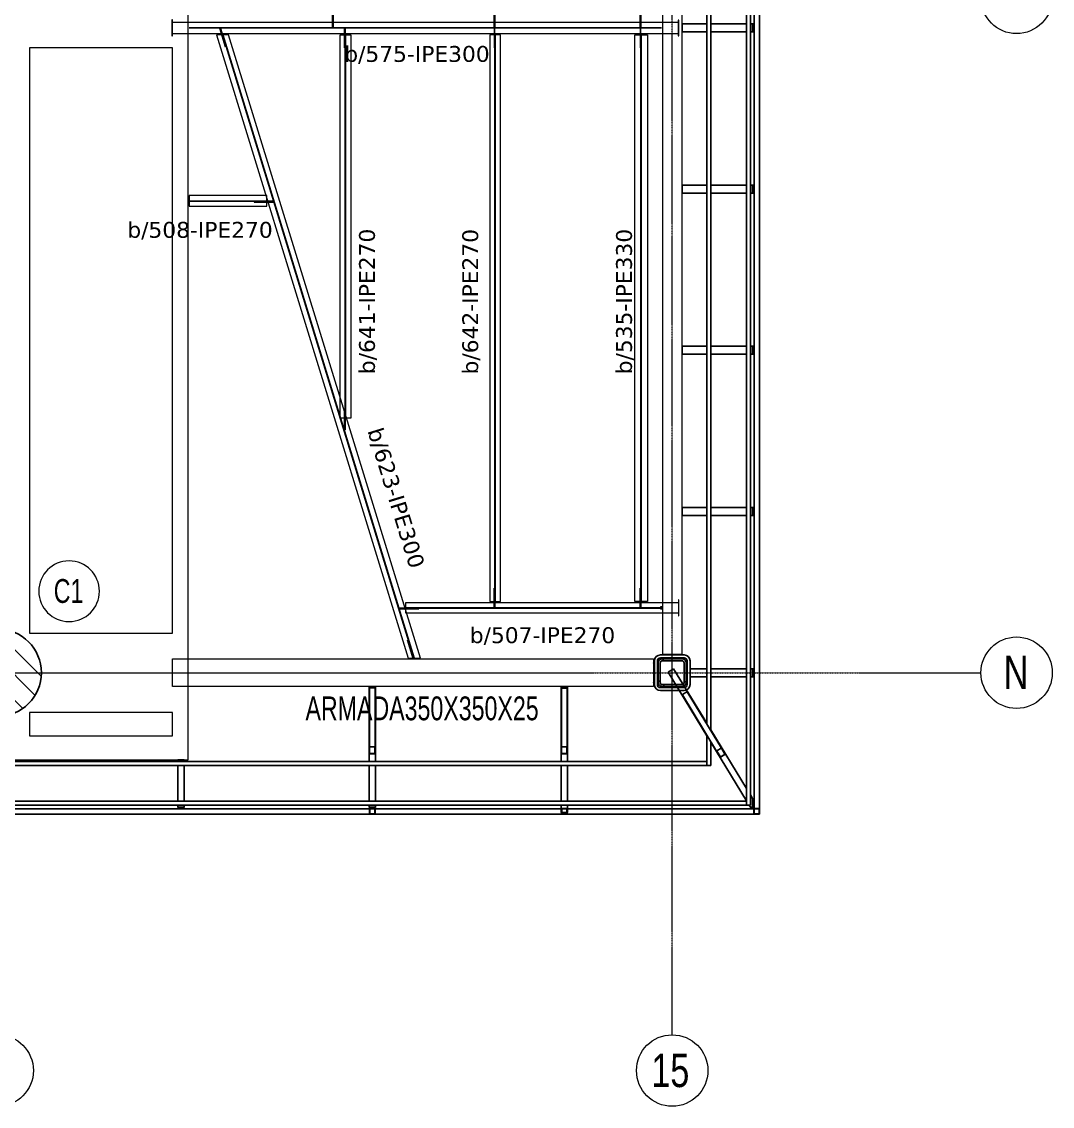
# Model space of a CAD drawing. Header units: millimetres. Extents: x -900 to 77706, y -21218 to 30789.
# Drawn here: x 64718 to 77706, y -5461 to 8200 of the extents above; entities that cross this region are included whole.
import ezdxf

# ---------------------------------------------------------------- set-up
doc = ezdxf.new("R2010")
doc.units = ezdxf.units.MM
doc.header["$LTSCALE"] = 0.9
doc.linetypes.add('Grid Line', pattern=[3.33375, 1.905, -0.47625, 0.47625, -0.47625])
for name, color, linetype, lineweight in [('0-3', 250, 'Continuous', 5), ('A_ALMA', 255, 'Continuous', 5), ('E_COLUMNAS', 1, 'Continuous', 18), ('E_COLUMNAS-1', 254, 'Continuous', 25), ('E_COLUMNAS-2', 1, 'Continuous', 9), ('E_COLUMNAS-3', 1, 'Continuous', 35), ('E_COLUMNAS-4', 1, 'Continuous', 25), ('E_EJES', 8, 'Continuous', 9), ('E_EJES-1', 8, 'Grid Line', 9), ('E_TEXTO', 3, 'Continuous', 9), ('E_VIGAS', 5, 'Continuous', 9), ('E_VIGAS-1', 5, 'Continuous', 25), ('E_VIGAS-2', 10, 'Continuous', 25), ('E_VIGAS-3', 5, 'Continuous', 25), ('P-PLATINA', 6, 'Continuous', 15), ('S-COLS-HDLN-1', 52, 'Continuous', 9), ('VIGAS_HCB', 253, 'Continuous', 15)]:
    doc.layers.add(name, color=color, linetype=linetype, lineweight=lineweight)
doc.styles.add('Arial Narrow', font='', dxfattribs={"width": 0.85, "height": 0.3})
doc.styles.add('Swis721 LtCn BT', font='swisscl.ttf', dxfattribs={"height": 0.42})
doc.styles.add('VERDANA', font='verdana.ttf')
doc.styles.get('Arial Narrow').set_extended_font_data('Arial Narrow')

# ---------------------------------------------------------------- blocks, each defined once
blk = doc.blocks.new('EST_SFM_VIGA-METALICA-SECCION-C - EST_SFM_VIGA-METALICA-UPN100-1529792-PLANTA DE PISO 12 N_E_ _48_55m')
at = {"layer": 'E_VIGAS-2'}
for p, q in [((-13.568, -0.018), (-13.568, 0.032)), ((-13.263, 0.032), (-13.567, 0.032)), ((13.831, 0.032), (-13.129, 0.032)), ((14.268, 0.032), (13.965, 0.032)), ((14.269, 0.032), (14.269, -0.018)), ((-13.568, -0.018), (-13.181, -0.018)), ((-13.047, -0.018), (13.749, -0.018)), ((13.882, -0.018), (14.269, -0.018))]:
    blk.add_line(p, q, dxfattribs=at)
blk = doc.blocks.new('EST_SFM_VIGA-METALICA-SECCION-C - EST_SFM_VIGA-METALICA-UPN100-1530878-PLANTA DE PISO 12 N_E_ _48_55m')
at = {"layer": 'E_VIGAS-2'}
for p, q in [((-14.294, -0.032), (-14.294, 0.018)), ((14.54, 0.018), (-14.294, 0.018)), ((14.54, 0.018), (14.54, -0.032)), ((-14.294, -0.032), (-14.244, -0.032)), ((-14.243, -0.032), (14.54, -0.032))]:
    blk.add_line(p, q, dxfattribs=at)
blk = doc.blocks.new('EST_SFM_VIGA-METALICA-SECCION-C - EST_SFM_VIGA-METALICA-UPN160-1529890-PLANTA DE PISO 12 N_E_ _48_55m')
at = {"layer": 'E_VIGAS-1'}
for p, q in [((14.442, 0.018), (-14.49, 0.018)), ((-14.49, -0.047), (-14.49, 0.016)), ((14.506, 0.018), (14.5, 0.018)), ((14.506, 0.018), (14.506, 0.013)), ((-14.49, -0.047), (-14.487, -0.047)), ((-14.485, -0.047), (14.437, -0.047)), ((14.438, -0.047), (14.504, -0.047))]:
    blk.add_line(p, q, dxfattribs=at)
blk = doc.blocks.new('EST_SFM_VIGA-METALICA-SECCION-C - EST_SFM_VIGA-METALICA-UPN100-1527742-PLANTA DE PISO 12 N_E_ _48_55m')
at = {"layer": 'E_VIGAS-2'}
for p, q in [((34.044, 0.018), (-34.827, 0.018)), ((34.044, 0.018), (34.044, -0.032)), ((-34.827, -0.032), (34.044, -0.032))]:
    blk.add_line(p, q, dxfattribs=at)
blk = doc.blocks.new('EST_SFM_VIGA-METALICA-SECCION-C - EST_SFM_VIGA-METALICA-UPN100-1527772-PLANTA DE PISO 12 N_E_ _48_55m')
at = {"layer": 'E_VIGAS-2'}
for p, q in [((34.942, 0.032), (-34.929, 0.032)), ((34.942, 0.032), (34.942, -0.018)), ((-34.929, -0.018), (34.942, -0.018))]:
    blk.add_line(p, q, dxfattribs=at)
blk = doc.blocks.new('EST_SFM_VIGA-METALICA-SECCION-C - EST_SFM_VIGA-METALICA-UPN160-1579051-PLANTA DE PISO 12 N_E_ _48_55m')
at = {"layer": 'E_VIGAS-1'}
for p, q in [((30.107, 0.047), (-30.264, 0.047)), ((30.175, 0.047), (30.109, 0.047)), ((32.521, 0.047), (30.176, 0.047)), ((34.951, 0.047), (32.603, 0.047)), ((34.955, 0.047), (34.952, 0.047)), ((34.955, 0.047), (34.955, -0.016)), ((-30.269, -0.018), (30.113, -0.018)), ((30.171, -0.018), (32.533, -0.018)), ((32.591, -0.018), (34.955, -0.018))]:
    blk.add_line(p, q, dxfattribs=at)
blk = doc.blocks.new('EST_SCM_COLUMNA-METALICA-SECCION-CUADRADA - EST_SCM_COLUMNA-TUBULAR-CUADRADA_PTEØ_70x70 e_3mm-1587331-PLANTA DE PISO 12 N_E_ _48_55m')
at = {"layer": 'E_COLUMNAS-1'}
for p, q in [((-0.035, 0.029), (-0.035, -0.029)), ((-0.032, -0.029), (-0.032, 0.029)), ((0.029, 0.035), (-0.029, 0.035)), ((-0.029, 0.032), (0.029, 0.032)), ((0.032, 0.029), (0.032, -0.029)), ((0.035, -0.029), (0.035, 0.029)), ((0.029, -0.032), (-0.029, -0.032)), ((-0.029, -0.035), (0.029, -0.035))]:
    blk.add_line(p, q, dxfattribs=at)
for centre, radius, start, end in [((-0.029, 0.029), 0.006, 90, 180), ((-0.029, 0.029), 0.003, 90, 180), ((0.029, 0.029), 0.006, 360, 90), ((0.029, 0.029), 0.003, 0, 90), ((-0.029, -0.029), 0.006, 180, 270), ((-0.029, -0.029), 0.003, 180, 270), ((0.029, -0.029), 0.006, 270, 360), ((0.029, -0.029), 0.003, 270, 360), ((0.029, -0.029), 0.006, 280, 350), ((0.029, -0.029), 0.003, 300, 330)]:
    blk.add_arc(centre, radius, start, end, dxfattribs=at)
blk = doc.blocks.new('EST_SCM_COLUMNA-METALICA-SECCION-CUADRADA - EST_SCM_COLUMNA-TUBULAR-CUADRADA_PTEØ_70x70 e_3mm-V31-PLANTA DE PISO 12 N_E_ _48_55m')
at = {"layer": 'E_COLUMNAS-1'}
for p, q in [((-0.035, 0.029), (-0.035, -0.029)), ((-0.032, -0.029), (-0.032, 0.029)), ((0.029, 0.035), (-0.029, 0.035)), ((-0.029, 0.032), (0.029, 0.032)), ((0.032, 0.029), (0.032, -0.029)), ((0.035, -0.029), (0.035, 0.029)), ((0.029, -0.032), (-0.029, -0.032)), ((-0.029, -0.035), (0.029, -0.035))]:
    blk.add_line(p, q, dxfattribs=at)
for centre, radius, start, end in [((-0.029, 0.029), 0.006, 90, 180), ((-0.029, 0.029), 0.003, 90, 180), ((0.029, 0.029), 0.006, 360, 90), ((0.029, 0.029), 0.003, 0, 90), ((-0.029, -0.029), 0.006, 180, 270), ((-0.029, -0.029), 0.006, 190, 270), ((-0.029, -0.029), 0.003, 180, 270), ((-0.029, -0.029), 0.003, 210, 270), ((0.029, -0.029), 0.006, 270, 360), ((0.029, -0.029), 0.003, 270, 360), ((0.029, -0.029), 0.006, 270, 350), ((0.029, -0.029), 0.003, 270, 330)]:
    blk.add_arc(centre, radius, start, end, dxfattribs=at)
blk = doc.blocks.new('EST_SCM_COLUMNA-METALICA-SECCION-CUADRADA - EST_SCM_COLUMNA-TUBULAR-CUADRADA_PTEØ_70x70 e_3mm-V36-PLANTA DE PISO 12 N_E_ _48_55m')
at = {"layer": 'E_COLUMNAS-2'}
h = blk.add_hatch(dxfattribs=at)
h.set_pattern_fill('FP_5', color=256, style=0, pattern_type=2)
h.set_pattern_definition([(315, (-7.522, 138.917), (0.15909903, 0.15909903), [])])
h.paths.add_polyline_path([(-0.029, 0.035), (-0.033, 0.033), (-0.035, 0.029), (-0.031, 0.031)])
h.paths.add_polyline_path([(0.029, 0.035), (-0.029, 0.035), (-0.029, 0.032), (0.029, 0.032)])
h.paths.add_polyline_path([(0.029, 0.035), (0.031, 0.031), (0.035, 0.029), (0.033, 0.033)])
h.paths.add_polyline_path([(0.035, -0.029), (0.031, -0.031), (0.029, -0.035), (0.033, -0.033)])
h.paths.add_polyline_path([(0.032, 0.029), (0.032, -0.029), (0.035, -0.029), (0.035, 0.029)])
h.paths.add_polyline_path([(-0.035, -0.029), (-0.033, -0.033), (-0.029, -0.035), (-0.031, -0.031)])
h.paths.add_polyline_path([(-0.032, 0.029), (-0.035, 0.029), (-0.035, -0.029), (-0.032, -0.029), (-0.032, -0.016)])
h.paths.add_polyline_path([(-0.016, -0.032), (-0.029, -0.032), (-0.029, -0.035), (0.029, -0.035), (0.029, -0.032)])
at = {"layer": 'E_COLUMNAS-1'}
for p, q in [((-0.035, 0.029), (-0.035, -0.029)), ((-0.032, -0.029), (-0.032, 0.029)), ((0.029, 0.035), (-0.029, 0.035)), ((-0.029, 0.032), (0.029, 0.032)), ((0.032, 0.029), (0.032, -0.029)), ((0.035, -0.029), (0.035, 0.029)), ((0.029, -0.032), (-0.029, -0.032)), ((-0.029, -0.035), (0.029, -0.035))]:
    blk.add_line(p, q, dxfattribs=at)
for centre, radius, start, end in [((-0.029, 0.029), 0.006, 90, 180), ((-0.029, 0.029), 0.003, 90, 180), ((0.029, 0.029), 0.006, 360, 90), ((0.029, 0.029), 0.003, 0, 90), ((-0.029, -0.029), 0.006, 180, 270), ((-0.029, -0.029), 0.003, 180, 270), ((0.029, -0.029), 0.006, 270, 360), ((0.029, -0.029), 0.003, 270, 360)]:
    blk.add_arc(centre, radius, start, end, dxfattribs=at)
blk = doc.blocks.new('DCTIB_CNI_EST_MOD-1A-FAC_0001_rvt-2-PLANTA DE PISO 12 N_E_ _48_55m')
at = {"layer": 'E_COLUMNAS-1'}
for centre, radius, start, end in [((-9.971, 138.946), 0.006, 90, 170), ((-9.971, 138.946), 0.006, 90, 170), ((-9.971, 138.946), 0.003, 90, 150), ((-9.971, 138.946), 0.003, 90, 150), ((-9.913, 138.946), 0.006, 10, 90), ((-9.913, 138.946), 0.006, 10, 90), ((-9.913, 138.946), 0.003, 30, 90), ((-9.913, 138.946), 0.003, 30, 90), ((-5.128, 138.946), 0.006, 100, 170), ((-5.128, 138.946), 0.006, 100, 170), ((-5.128, 138.946), 0.003, 120, 150), ((-5.128, 138.946), 0.003, 120, 150)]:
    blk.add_arc(centre, radius, start, end, dxfattribs=at)
at = {"layer": 'E_VIGAS-1'}
for p, q in [((-6.038, 148.735), (-6.038, 148.835)), ((-6.038, 148.835), (-5.727, 148.835)), ((-5.677, 148.835), (-5.227, 148.835)), ((-5.177, 148.835), (-5.149, 148.835)), ((-5.149, 148.835), (-5.149, 148.735)), ((-5.149, 148.835), (-5.148, 148.835)), ((-5.149, 148.735), (-5.149, 148.835)), ((-5.129, 148.835), (-5.148, 148.835)), ((-5.148, 148.835), (-5.148, 148.798)), ((-5.148, 148.788), (-5.143, 148.788)), ((-5.143, 148.788), (-5.148, 148.788)), ((-5.148, 148.788), (-5.143, 148.788)), ((-5.143, 148.782), (-5.148, 148.782)), ((-5.143, 148.782), (-5.148, 148.782)), ((-5.148, 148.782), (-5.143, 148.782)), ((-5.143, 148.788), (-5.129, 148.788)), ((-5.129, 148.782), (-5.143, 148.782)), ((-6.038, 148.735), (-5.727, 148.735)), ((-5.677, 148.735), (-5.227, 148.735)), ((-5.177, 148.735), (-5.149, 148.735)), ((-5.148, 148.735), (-5.149, 148.735)), ((-5.148, 148.772), (-5.148, 148.735)), ((-5.148, 148.735), (-5.129, 148.735)), ((-6.037, 146.704), (-6.037, 146.804)), ((-5.727, 146.804), (-6.037, 146.804)), ((-5.227, 146.804), (-5.677, 146.804)), ((-5.149, 146.804), (-5.177, 146.804)), ((-5.149, 146.804), (-5.149, 146.704)), ((-5.149, 146.704), (-5.149, 146.804)), ((-5.149, 146.804), (-5.148, 146.804)), ((-5.148, 146.804), (-5.148, 146.767)), ((-5.129, 146.804), (-5.148, 146.804)), ((-5.148, 146.757), (-5.143, 146.757)), ((-5.143, 146.757), (-5.148, 146.757)), ((-5.148, 146.757), (-5.143, 146.757)), ((-5.143, 146.752), (-5.148, 146.752)), ((-5.143, 146.752), (-5.148, 146.752)), ((-5.148, 146.752), (-5.143, 146.752)), ((-5.148, 146.742), (-5.148, 146.704)), ((-5.143, 146.757), (-5.129, 146.757)), ((-5.129, 146.752), (-5.143, 146.752)), ((-5.727, 146.704), (-6.037, 146.704)), ((-5.227, 146.704), (-5.677, 146.704)), ((-5.149, 146.704), (-5.177, 146.704)), ((-5.148, 146.704), (-5.149, 146.704)), ((-5.148, 146.704), (-5.129, 146.704)), ((-6.038, 144.674), (-6.038, 144.774)), ((-6.038, 144.774), (-5.727, 144.774)), ((-5.677, 144.774), (-5.227, 144.774)), ((-5.177, 144.774), (-5.149, 144.774)), ((-5.149, 144.774), (-5.149, 144.674)), ((-5.149, 144.774), (-5.148, 144.774)), ((-5.149, 144.674), (-5.149, 144.774)), ((-5.129, 144.774), (-5.148, 144.774)), ((-5.148, 144.774), (-5.148, 144.736)), ((-5.148, 144.726), (-5.143, 144.726)), ((-5.143, 144.726), (-5.148, 144.726)), ((-5.148, 144.726), (-5.143, 144.726)), ((-5.143, 144.721), (-5.148, 144.721)), ((-5.143, 144.721), (-5.148, 144.721)), ((-5.148, 144.721), (-5.143, 144.721)), ((-5.148, 144.711), (-5.148, 144.674)), ((-5.143, 144.726), (-5.129, 144.726)), ((-5.129, 144.721), (-5.143, 144.721)), ((-6.038, 144.674), (-5.727, 144.674)), ((-5.677, 144.674), (-5.227, 144.674)), ((-5.177, 144.674), (-5.149, 144.674)), ((-5.148, 144.674), (-5.149, 144.674)), ((-5.148, 144.674), (-5.129, 144.674)), ((-6.037, 142.643), (-6.037, 142.743)), ((-5.727, 142.743), (-6.037, 142.743)), ((-5.727, 142.643), (-6.037, 142.643)), ((-5.227, 142.743), (-5.677, 142.743)), ((-5.227, 142.643), (-5.677, 142.643)), ((-5.149, 142.743), (-5.177, 142.743)), ((-5.149, 142.643), (-5.177, 142.643)), ((-5.149, 142.743), (-5.149, 142.643)), ((-5.149, 142.643), (-5.149, 142.743)), ((-5.149, 142.743), (-5.148, 142.743)), ((-5.148, 142.643), (-5.149, 142.643)), ((-5.148, 142.743), (-5.148, 142.706)), ((-5.129, 142.743), (-5.148, 142.743)), ((-5.148, 142.696), (-5.143, 142.696)), ((-5.143, 142.696), (-5.148, 142.696)), ((-5.148, 142.696), (-5.143, 142.696)), ((-5.143, 142.69), (-5.148, 142.69)), ((-5.143, 142.69), (-5.148, 142.69)), ((-5.148, 142.69), (-5.143, 142.69)), ((-5.148, 142.68), (-5.148, 142.643)), ((-5.148, 142.643), (-5.129, 142.643)), ((-5.143, 142.696), (-5.129, 142.696)), ((-5.129, 142.69), (-5.143, 142.69)), ((-6.215, 140.67), (-6.145, 140.712)), ((-6.215, 140.67), (-5.727, 139.869)), ((-6.145, 140.712), (-5.727, 140.027)), ((-5.934, 140.612), (-5.934, 140.712)), ((-5.934, 140.712), (-5.727, 140.712)), ((-5.934, 140.612), (-5.727, 140.612)), ((-5.677, 140.712), (-5.227, 140.712)), ((-5.677, 140.612), (-5.227, 140.612)), ((-5.177, 140.712), (-5.149, 140.712)), ((-5.177, 140.612), (-5.149, 140.612)), ((-5.149, 140.712), (-5.149, 140.612)), ((-5.149, 140.712), (-5.148, 140.712)), ((-5.149, 140.612), (-5.149, 140.712)), ((-5.148, 140.612), (-5.149, 140.612)), ((-5.129, 140.712), (-5.148, 140.712)), ((-5.148, 140.712), (-5.148, 140.675)), ((-5.148, 140.665), (-5.143, 140.665)), ((-5.143, 140.665), (-5.148, 140.665)), ((-5.148, 140.665), (-5.143, 140.665)), ((-5.143, 140.66), (-5.148, 140.66)), ((-5.143, 140.66), (-5.148, 140.66)), ((-5.148, 140.66), (-5.143, 140.66)), ((-5.148, 140.65), (-5.148, 140.612)), ((-5.148, 140.612), (-5.129, 140.612)), ((-5.143, 140.665), (-5.129, 140.665)), ((-5.129, 140.66), (-5.143, 140.66)), ((-9.983, 140.487), (-9.901, 140.487)), ((-9.983, 140.487), (-9.983, 139.545)), ((-9.977, 140.468), (-9.977, 139.727)), ((-9.91, 140.472), (-9.974, 140.472)), ((-9.907, 139.727), (-9.907, 140.468)), ((-9.901, 140.487), (-9.901, 139.545)), ((-7.563, 140.488), (-7.535, 140.488)), ((-7.563, 140.487), (-7.481, 140.487)), ((-7.563, 139.545), (-7.563, 140.487)), ((-7.557, 140.464), (-7.557, 139.727)), ((-7.49, 140.468), (-7.554, 140.468)), ((-7.525, 140.488), (-7.525, 140.487)), ((-7.519, 140.488), (-7.525, 140.488)), ((-7.52, 140.487), (-7.52, 140.488)), ((-7.509, 140.488), (-7.481, 140.488)), ((-7.487, 139.727), (-7.487, 140.464)), ((-7.481, 139.545), (-7.481, 140.487)), ((-6.034, 140.384), (-5.602, 139.675)), ((-5.979, 140.423), (-6.033, 140.389)), ((-5.542, 139.711), (-5.974, 140.421)), ((-5.677, 139.944), (-5.227, 139.206)), ((-5.677, 139.787), (-5.227, 139.048)), ((-9.977, 139.727), (-9.977, 139.645)), ((-9.976, 139.731), (-9.976, 139.727)), ((-9.976, 139.645), (-9.976, 139.727)), ((-9.976, 139.652), (-9.976, 139.645)), ((-9.91, 139.731), (-9.974, 139.731)), ((-9.974, 139.729), (-9.91, 139.729)), ((-9.91, 139.643), (-9.974, 139.643)), ((-9.974, 139.641), (-9.91, 139.641)), ((-9.909, 139.727), (-9.909, 139.731)), ((-9.909, 139.727), (-9.909, 139.645)), ((-9.909, 139.645), (-9.909, 139.652)), ((-9.907, 139.645), (-9.907, 139.727)), ((-7.557, 139.727), (-7.557, 139.645)), ((-7.556, 139.731), (-7.556, 139.727)), ((-7.556, 139.645), (-7.556, 139.727)), ((-7.556, 139.652), (-7.556, 139.645)), ((-7.49, 139.731), (-7.554, 139.731)), ((-7.554, 139.729), (-7.49, 139.729)), ((-7.49, 139.643), (-7.554, 139.643)), ((-7.554, 139.641), (-7.49, 139.641)), ((-7.489, 139.727), (-7.489, 139.731)), ((-7.489, 139.727), (-7.489, 139.645)), ((-7.489, 139.645), (-7.489, 139.652)), ((-7.487, 139.645), (-7.487, 139.727)), ((-5.602, 139.679), (-5.6, 139.676)), ((-5.602, 139.675), (-5.556, 139.601)), ((-5.547, 139.713), (-5.601, 139.68)), ((-5.6, 139.678), (-5.545, 139.712)), ((-5.555, 139.602), (-5.6, 139.676)), ((-5.498, 139.634), (-5.553, 139.601)), ((-5.552, 139.599), (-5.497, 139.632)), ((-5.543, 139.711), (-5.545, 139.714)), ((-5.543, 139.711), (-5.498, 139.637)), ((-5.497, 139.637), (-5.542, 139.711)), ((-5.498, 139.637), (-5.502, 139.644)), ((-12.393, 139.567), (-12.311, 139.567)), ((-12.393, 139.545), (-12.393, 139.567)), ((-12.393, 139.045), (-12.393, 139.495)), ((-12.311, 139.545), (-12.311, 139.567)), ((-12.311, 139.045), (-12.311, 139.495)), ((-9.983, 139.495), (-9.983, 139.045)), ((-9.901, 139.495), (-9.901, 139.045)), ((-7.563, 139.045), (-7.563, 139.495)), ((-7.481, 139.045), (-7.481, 139.495)), ((-5.56, 139.609), (-5.555, 139.602)), ((-5.177, 139.124), (-5.149, 139.078)), ((-5.149, 138.967), (-5.149, 139.078)), ((-5.148, 139.076), (-5.148, 139.023)), ((-12.393, 138.967), (-12.393, 138.995)), ((-12.311, 138.967), (-12.393, 138.967)), ((-12.393, 138.966), (-12.393, 138.967)), ((-12.393, 138.967), (-12.311, 138.967)), ((-12.365, 138.966), (-12.393, 138.966)), ((-12.355, 138.961), (-12.355, 138.966)), ((-12.355, 138.947), (-12.355, 138.961)), ((-12.35, 138.966), (-12.35, 138.961)), ((-12.35, 138.961), (-12.35, 138.947)), ((-12.311, 138.966), (-12.339, 138.966)), ((-12.311, 138.967), (-12.311, 138.995)), ((-12.311, 138.967), (-12.311, 138.966)), ((-9.983, 138.995), (-9.983, 138.967)), ((-9.901, 138.967), (-9.983, 138.967)), ((-9.983, 138.967), (-9.901, 138.967)), ((-9.983, 138.966), (-9.983, 138.967)), ((-9.955, 138.966), (-9.983, 138.966)), ((-9.945, 138.961), (-9.945, 138.966)), ((-9.945, 138.952), (-9.945, 138.961)), ((-9.945, 138.947), (-9.945, 138.949)), ((-9.94, 138.966), (-9.94, 138.961)), ((-9.94, 138.961), (-9.94, 138.952)), ((-9.94, 138.949), (-9.94, 138.947)), ((-9.901, 138.966), (-9.929, 138.966)), ((-9.901, 138.995), (-9.901, 138.967)), ((-9.901, 138.967), (-9.901, 138.966)), ((-7.563, 138.9), (-7.563, 138.995)), ((-7.481, 138.9), (-7.481, 138.995)), ((-5.194, 138.995), (-5.177, 138.967)), ((-5.149, 138.967), (-5.177, 138.967)), ((-5.177, 138.967), (-5.149, 138.967)), ((-5.148, 138.966), (-5.177, 138.966)), ((-5.17, 138.966), (-5.158, 138.947)), ((-5.153, 138.95), (-5.153, 138.952)), ((-5.152, 138.955), (-5.151, 138.957)), ((-5.15, 138.959), (-5.149, 138.961)), ((-5.129, 139.033), (-5.148, 139.065)), ((-5.148, 138.972), (-5.148, 138.966)), ((-5.148, 138.966), (-5.148, 138.972)), ((-5.146, 138.999), (-5.143, 138.994)), ((-5.143, 138.984), (-5.146, 138.99)), ((-7.557, 138.9), (-7.563, 138.9)), ((-7.49, 138.9), (-7.554, 138.9)), ((-7.481, 138.9), (-7.487, 138.9))]:
    blk.add_line(p, q, dxfattribs=at)
at = {"layer": 'E_VIGAS-1', "flags": 128}
for points in [[(-9.974, 140.472), (-9.975, 140.471), (-9.975, 140.471), (-9.976, 140.471), (-9.976, 140.47), (-9.977, 140.469), (-9.977, 140.469), (-9.977, 140.468)], [(-9.907, 140.468), (-9.907, 140.469), (-9.907, 140.469), (-9.908, 140.47), (-9.908, 140.471), (-9.909, 140.471), (-9.909, 140.471), (-9.91, 140.472)], [(-7.554, 140.468), (-7.555, 140.467), (-7.555, 140.467), (-7.556, 140.467), (-7.556, 140.466), (-7.557, 140.465), (-7.557, 140.465), (-7.557, 140.464)], [(-7.487, 140.464), (-7.487, 140.465), (-7.487, 140.465), (-7.488, 140.466), (-7.488, 140.467), (-7.489, 140.467), (-7.489, 140.467), (-7.49, 140.468)], [(-6.034, 140.384), (-6.034, 140.385), (-6.034, 140.386), (-6.034, 140.387), (-6.034, 140.388), (-6.034, 140.388), (-6.034, 140.389), (-6.033, 140.389)], [(-5.979, 140.423), (-5.978, 140.423), (-5.977, 140.423), (-5.977, 140.423), (-5.976, 140.423), (-5.975, 140.422), (-5.974, 140.422), (-5.974, 140.421)], [(-9.974, 139.731), (-9.975, 139.731), (-9.975, 139.731), (-9.976, 139.73), (-9.976, 139.73), (-9.977, 139.729), (-9.977, 139.728), (-9.977, 139.727)], [(-9.977, 139.645), (-9.977, 139.644), (-9.977, 139.643), (-9.976, 139.642), (-9.976, 139.641), (-9.975, 139.641), (-9.975, 139.641), (-9.974, 139.641)], [(-9.976, 139.727), (-9.976, 139.728), (-9.975, 139.728), (-9.975, 139.728), (-9.975, 139.729), (-9.975, 139.729), (-9.974, 139.729), (-9.974, 139.729)], [(-9.974, 139.643), (-9.974, 139.643), (-9.975, 139.643), (-9.975, 139.643), (-9.975, 139.643), (-9.975, 139.644), (-9.976, 139.644), (-9.976, 139.645)], [(-9.907, 139.727), (-9.907, 139.728), (-9.907, 139.729), (-9.908, 139.73), (-9.908, 139.73), (-9.909, 139.731), (-9.909, 139.731), (-9.91, 139.731)], [(-9.91, 139.729), (-9.91, 139.729), (-9.909, 139.729), (-9.909, 139.729), (-9.909, 139.728), (-9.909, 139.728), (-9.909, 139.728), (-9.909, 139.727)], [(-9.91, 139.641), (-9.909, 139.641), (-9.909, 139.641), (-9.908, 139.641), (-9.908, 139.642), (-9.907, 139.643), (-9.907, 139.644), (-9.907, 139.645)], [(-9.909, 139.645), (-9.909, 139.644), (-9.909, 139.644), (-9.909, 139.643), (-9.909, 139.643), (-9.909, 139.643), (-9.91, 139.643), (-9.91, 139.643)], [(-7.554, 139.731), (-7.555, 139.731), (-7.555, 139.731), (-7.556, 139.73), (-7.556, 139.73), (-7.557, 139.729), (-7.557, 139.728), (-7.557, 139.727)], [(-7.557, 139.645), (-7.557, 139.644), (-7.557, 139.643), (-7.556, 139.642), (-7.556, 139.641), (-7.555, 139.641), (-7.555, 139.641), (-7.554, 139.641)], [(-7.556, 139.727), (-7.556, 139.728), (-7.555, 139.728), (-7.555, 139.728), (-7.555, 139.729), (-7.555, 139.729), (-7.554, 139.729), (-7.554, 139.729)], [(-7.554, 139.643), (-7.554, 139.643), (-7.555, 139.643), (-7.555, 139.643), (-7.555, 139.643), (-7.555, 139.644), (-7.556, 139.644), (-7.556, 139.645)], [(-7.487, 139.727), (-7.487, 139.728), (-7.487, 139.729), (-7.488, 139.73), (-7.488, 139.73), (-7.489, 139.731), (-7.489, 139.731), (-7.49, 139.731)], [(-7.49, 139.729), (-7.49, 139.729), (-7.489, 139.729), (-7.489, 139.729), (-7.489, 139.728), (-7.489, 139.728), (-7.489, 139.728), (-7.489, 139.727)], [(-7.49, 139.641), (-7.489, 139.641), (-7.489, 139.641), (-7.488, 139.641), (-7.488, 139.642), (-7.487, 139.643), (-7.487, 139.644), (-7.487, 139.645)], [(-7.489, 139.645), (-7.489, 139.644), (-7.489, 139.644), (-7.489, 139.643), (-7.489, 139.643), (-7.489, 139.643), (-7.49, 139.643), (-7.49, 139.643)], [(-5.601, 139.68), (-5.602, 139.68), (-5.602, 139.679), (-5.602, 139.678), (-5.602, 139.678), (-5.602, 139.677), (-5.602, 139.676), (-5.602, 139.675)], [(-5.6, 139.676), (-5.601, 139.676), (-5.601, 139.677), (-5.601, 139.677), (-5.601, 139.678), (-5.601, 139.678), (-5.6, 139.678), (-5.6, 139.678)], [(-5.542, 139.711), (-5.542, 139.712), (-5.543, 139.713), (-5.544, 139.713), (-5.544, 139.714), (-5.545, 139.714), (-5.546, 139.714), (-5.547, 139.713)], [(-5.545, 139.712), (-5.545, 139.712), (-5.545, 139.712), (-5.544, 139.712), (-5.544, 139.712), (-5.544, 139.711), (-5.543, 139.711), (-5.543, 139.711)], [(-5.498, 139.637), (-5.498, 139.636), (-5.498, 139.636), (-5.498, 139.635), (-5.498, 139.635), (-5.498, 139.635), (-5.498, 139.634), (-5.498, 139.634)], [(-5.497, 139.632), (-5.497, 139.633), (-5.496, 139.633), (-5.496, 139.634), (-5.496, 139.635), (-5.496, 139.636), (-5.496, 139.636), (-5.497, 139.637)], [(-5.556, 139.601), (-5.556, 139.6), (-5.555, 139.6), (-5.555, 139.599), (-5.554, 139.599), (-5.553, 139.599), (-5.552, 139.599), (-5.552, 139.599)], [(-5.553, 139.601), (-5.553, 139.601), (-5.553, 139.601), (-5.554, 139.601), (-5.554, 139.601), (-5.554, 139.601), (-5.555, 139.601), (-5.555, 139.601), (-5.555, 139.602)], [(-5.149, 139.078), (-5.149, 139.077), (-5.148, 139.076)], [(-5.177, 138.966), (-5.177, 138.967), (-5.177, 138.967)], [(-5.154, 138.947), (-5.153, 138.951), (-5.152, 138.956), (-5.149, 138.96), (-5.146, 138.964), (-5.142, 138.968), (-5.138, 138.97), (-5.135, 138.971)], [(-5.143, 138.994), (-5.138, 138.987), (-5.133, 138.978), (-5.129, 138.971)], [(-5.129, 138.961), (-5.133, 138.968), (-5.138, 138.977), (-5.143, 138.984)]]:
    blk.add_lwpolyline(points, dxfattribs=at)
at = {"layer": 'E_VIGAS-1'}
for centre, start_param, end_param in [((-7.535, 140.488), 0, 1.570796), ((-7.535, 140.487), 4.974188, 5.497787), ((-7.535, 140.487), 5.759587, 6.283185), ((-7.509, 140.488), 1.570796, 3.141593), ((-7.509, 140.487), 3.141593, 3.665191), ((-7.509, 140.487), 3.926991, 4.45059)]:
    blk.add_ellipse(centre, major_axis=(0.0107, 0), ratio=0.003149, start_param=start_param, end_param=end_param, dxfattribs=at)
for points, knots in [([(-5.148, 148.798), (-5.148, 148.797), (-5.148, 148.795), (-5.147, 148.793), (-5.147, 148.791), (-5.146, 148.789), (-5.145, 148.788), (-5.143, 148.788), (-5.143, 148.788)], [0, 0, 0, 0, 0.142857, 0.285714, 0.428571, 0.571429, 0.785714, 1, 1, 1, 1]), ([(-5.143, 148.782), (-5.143, 148.782), (-5.144, 148.782), (-5.145, 148.781), (-5.146, 148.78), (-5.147, 148.779), (-5.147, 148.778), (-5.147, 148.777), (-5.148, 148.775), (-5.148, 148.774), (-5.148, 148.772)], [0, 0, 0, 0, 0.142857, 0.285714, 0.428571, 0.571429, 0.678571, 0.732143, 0.785714, 1, 1, 1, 1]), ([(-5.148, 146.767), (-5.148, 146.766), (-5.148, 146.765), (-5.147, 146.762), (-5.147, 146.76), (-5.146, 146.759), (-5.145, 146.757), (-5.143, 146.757), (-5.143, 146.757)], [0, 0, 0, 0, 0.142857, 0.285714, 0.428571, 0.571429, 0.785714, 1, 1, 1, 1]), ([(-5.143, 146.752), (-5.143, 146.752), (-5.144, 146.751), (-5.145, 146.751), (-5.146, 146.75), (-5.147, 146.748), (-5.147, 146.747), (-5.147, 146.746), (-5.148, 146.744), (-5.148, 146.743), (-5.148, 146.742)], [0, 0, 0, 0, 0.142857, 0.285714, 0.428571, 0.571429, 0.678571, 0.732143, 0.785714, 1, 1, 1, 1]), ([(-5.148, 144.736), (-5.148, 144.735), (-5.148, 144.734), (-5.147, 144.732), (-5.147, 144.73), (-5.146, 144.728), (-5.145, 144.727), (-5.143, 144.726), (-5.143, 144.726)], [0, 0, 0, 0, 0.142857, 0.285714, 0.428571, 0.571429, 0.785714, 1, 1, 1, 1]), ([(-5.143, 144.721), (-5.143, 144.721), (-5.144, 144.721), (-5.145, 144.72), (-5.146, 144.719), (-5.147, 144.718), (-5.147, 144.716), (-5.147, 144.715), (-5.148, 144.714), (-5.148, 144.712), (-5.148, 144.711)], [0, 0, 0, 0, 0.142857, 0.285714, 0.428571, 0.571429, 0.678571, 0.732143, 0.785714, 1, 1, 1, 1]), ([(-5.148, 142.706), (-5.148, 142.705), (-5.148, 142.703), (-5.147, 142.701), (-5.147, 142.699), (-5.146, 142.697), (-5.145, 142.696), (-5.143, 142.696), (-5.143, 142.696)], [0, 0, 0, 0, 0.142857, 0.285714, 0.428571, 0.571429, 0.785714, 1, 1, 1, 1]), ([(-5.143, 142.69), (-5.143, 142.69), (-5.144, 142.69), (-5.145, 142.69), (-5.146, 142.688), (-5.147, 142.687), (-5.147, 142.686), (-5.147, 142.685), (-5.148, 142.683), (-5.148, 142.682), (-5.148, 142.68)], [0, 0, 0, 0, 0.142857, 0.285714, 0.428571, 0.571429, 0.678571, 0.732143, 0.785714, 1, 1, 1, 1]), ([(-5.148, 140.675), (-5.148, 140.674), (-5.148, 140.673), (-5.147, 140.67), (-5.147, 140.669), (-5.146, 140.667), (-5.145, 140.665), (-5.143, 140.665), (-5.143, 140.665)], [0, 0, 0, 0, 0.142857, 0.285714, 0.428571, 0.571429, 0.785714, 1, 1, 1, 1]), ([(-5.143, 140.66), (-5.143, 140.66), (-5.144, 140.66), (-5.145, 140.659), (-5.146, 140.658), (-5.147, 140.656), (-5.147, 140.655), (-5.147, 140.654), (-5.148, 140.652), (-5.148, 140.651), (-5.148, 140.65)], [0, 0, 0, 0, 0.142857, 0.285714, 0.428571, 0.571429, 0.678571, 0.732143, 0.785714, 1, 1, 1, 1]), ([(-12.365, 138.966), (-12.364, 138.966), (-12.363, 138.966), (-12.36, 138.966), (-12.358, 138.965), (-12.356, 138.964), (-12.355, 138.963), (-12.355, 138.962), (-12.355, 138.961)], [0, 0, 0, 0, 0.142857, 0.285714, 0.428571, 0.571429, 0.785714, 1, 1, 1, 1]), ([(-12.355, 138.961), (-12.355, 138.962), (-12.355, 138.963), (-12.357, 138.965), (-12.358, 138.965), (-12.36, 138.966), (-12.361, 138.966), (-12.362, 138.966), (-12.364, 138.966), (-12.365, 138.966)], [0, 0, 0, 0, 0.285714, 0.428571, 0.571429, 0.678571, 0.732143, 0.785714, 1, 1, 1, 1]), ([(-12.339, 138.966), (-12.34, 138.966), (-12.341, 138.966), (-12.344, 138.966), (-12.346, 138.965), (-12.348, 138.964), (-12.349, 138.963), (-12.35, 138.962), (-12.35, 138.961)], [0, 0, 0, 0, 0.142857, 0.285714, 0.428571, 0.571429, 0.785714, 1, 1, 1, 1]), ([(-12.35, 138.961), (-12.35, 138.962), (-12.349, 138.963), (-12.348, 138.965), (-12.346, 138.965), (-12.345, 138.966), (-12.344, 138.966), (-12.342, 138.966), (-12.34, 138.966), (-12.339, 138.966)], [0, 0, 0, 0, 0.285714, 0.428571, 0.571429, 0.678571, 0.732143, 0.785714, 1, 1, 1, 1]), ([(-9.945, 138.961), (-9.945, 138.962), (-9.945, 138.963), (-9.947, 138.965), (-9.948, 138.965), (-9.95, 138.966), (-9.951, 138.966), (-9.952, 138.966), (-9.954, 138.966), (-9.955, 138.966)], [0, 0, 0, 0, 0.285714, 0.428571, 0.571429, 0.678571, 0.732143, 0.785714, 1, 1, 1, 1]), ([(-9.955, 138.966), (-9.954, 138.966), (-9.953, 138.966), (-9.95, 138.966), (-9.948, 138.965), (-9.946, 138.964), (-9.945, 138.963), (-9.945, 138.962), (-9.945, 138.961)], [0, 0, 0, 0, 0.142857, 0.285714, 0.428571, 0.571429, 0.785714, 1, 1, 1, 1]), ([(-9.94, 138.961), (-9.94, 138.962), (-9.939, 138.963), (-9.938, 138.965), (-9.936, 138.965), (-9.935, 138.966), (-9.934, 138.966), (-9.932, 138.966), (-9.93, 138.966), (-9.929, 138.966)], [0, 0, 0, 0, 0.285714, 0.428571, 0.571429, 0.678571, 0.732143, 0.785714, 1, 1, 1, 1]), ([(-9.929, 138.966), (-9.93, 138.966), (-9.931, 138.966), (-9.934, 138.966), (-9.936, 138.965), (-9.938, 138.964), (-9.939, 138.963), (-9.94, 138.962), (-9.94, 138.961)], [0, 0, 0, 0, 0.142857, 0.285714, 0.428571, 0.571429, 0.785714, 1, 1, 1, 1]), ([(-5.148, 139.023), (-5.148, 139.021), (-5.148, 139.018), (-5.148, 139.014), (-5.147, 139.009), (-5.147, 139.004), (-5.145, 138.998), (-5.143, 138.995), (-5.143, 138.994)], [0, 0, 0, 0, 0.142857, 0.285714, 0.428571, 0.571429, 0.857143, 1, 1, 1, 1]), ([(-5.143, 138.984), (-5.143, 138.985), (-5.144, 138.986), (-5.144, 138.986), (-5.145, 138.987), (-5.145, 138.987), (-5.145, 138.987), (-5.146, 138.987), (-5.146, 138.987), (-5.146, 138.987), (-5.146, 138.986), (-5.147, 138.986), (-5.147, 138.985), (-5.147, 138.985), (-5.147, 138.985), (-5.147, 138.985), (-5.147, 138.985), (-5.147, 138.984), (-5.147, 138.984), (-5.147, 138.983), (-5.147, 138.982), (-5.147, 138.982), (-5.147, 138.982), (-5.147, 138.982), (-5.148, 138.982), (-5.148, 138.981), (-5.148, 138.98), (-5.148, 138.98), (-5.148, 138.979), (-5.148, 138.978), (-5.148, 138.977), (-5.148, 138.975), (-5.148, 138.973), (-5.148, 138.972)], [0, 0, 0, 0, 0.071429, 0.142857, 0.160714, 0.178571, 0.214286, 0.25, 0.285714, 0.321429, 0.357143, 0.392857, 0.410714, 0.419643, 0.428571, 0.4375, 0.446429, 0.464286, 0.5, 0.535714, 0.553571, 0.5625, 0.571429, 0.580357, 0.589286, 0.607143, 0.642857, 0.678571, 0.714286, 0.75, 0.785714, 0.857143, 1, 1, 1, 1]), ([(-5.148, 138.972), (-5.148, 138.973), (-5.148, 138.975), (-5.148, 138.977), (-5.148, 138.978), (-5.148, 138.979), (-5.148, 138.98), (-5.148, 138.98), (-5.148, 138.981), (-5.148, 138.982), (-5.147, 138.982), (-5.147, 138.982), (-5.147, 138.982)], [0, 0, 0, 0, 0.1428571, 0.2142857, 0.25, 0.2857143, 0.3214286, 0.3571429, 0.3928571, 0.4107143, 0.4196429, 0.4285714, 0.4285714, 0.4285714, 0.4285714]), ([(-5.146, 138.987), (-5.146, 138.987), (-5.146, 138.987), (-5.145, 138.987), (-5.145, 138.987), (-5.145, 138.987), (-5.144, 138.986), (-5.144, 138.986), (-5.143, 138.985), (-5.143, 138.984)], [0.7142857, 0.7142857, 0.7142857, 0.7142857, 0.75, 0.7857143, 0.8214286, 0.8392857, 0.8571429, 0.9285714, 1, 1, 1, 1])]:
    blk.add_open_spline(points, degree=3, knots=knots, dxfattribs=at)
for points in [[(-5.149, 138.967), (-5.149, 138.967), (-5.149, 138.967), (-5.148, 138.966), (-5.148, 138.966)], [(-5.147, 139.009), (-5.147, 139.012), (-5.148, 139.016), (-5.148, 139.021), (-5.148, 139.023)], [(-5.143, 138.994), (-5.144, 138.996), (-5.145, 138.999), (-5.146, 139.001)]]:
    blk.add_open_spline(points, degree=3, dxfattribs=at)
at = {"layer": 'E_COLUMNAS-1', "rotation": 180}
for name, p in [('EST_SCM_COLUMNA-METALICA-SECCION-CUADRADA - EST_SCM_COLUMNA-TUBULAR-CUADRADA_PTEØ_70x70 e_3mm-V31-PLANTA DE PISO 12 N_E_ _48_55m', (-9.942, 138.917)), ('EST_SCM_COLUMNA-METALICA-SECCION-CUADRADA - EST_SCM_COLUMNA-TUBULAR-CUADRADA_PTEØ_70x70 e_3mm-V36-PLANTA DE PISO 12 N_E_ _48_55m', (-7.522, 138.917)), ('EST_SCM_COLUMNA-METALICA-SECCION-CUADRADA - EST_SCM_COLUMNA-TUBULAR-CUADRADA_PTEØ_70x70 e_3mm-1587331-PLANTA DE PISO 12 N_E_ _48_55m', (-5.099, 138.917))]:
    blk.add_blockref(name, p, dxfattribs=at)
at = {"layer": 'E_VIGAS-1'}
for name, p, rotation in [('EST_SFM_VIGA-METALICA-SECCION-C - EST_SFM_VIGA-METALICA-UPN100-1530878-PLANTA DE PISO 12 N_E_ _48_55m', (-5.195, 153.535), 270), ('EST_SFM_VIGA-METALICA-SECCION-C - EST_SFM_VIGA-METALICA-UPN160-1529890-PLANTA DE PISO 12 N_E_ _48_55m', (-5.082, 153.388), 269.9999999999999), ('EST_SFM_VIGA-METALICA-SECCION-C - EST_SFM_VIGA-METALICA-UPN100-1529792-PLANTA DE PISO 12 N_E_ _48_55m', (-5.709, 153.763), 270.0000000000001)]:
    blk.add_blockref(name, p, dxfattribs=dict(at, rotation=rotation))
for name, p in [('EST_SFM_VIGA-METALICA-SECCION-C - EST_SFM_VIGA-METALICA-UPN100-1527742-PLANTA DE PISO 12 N_E_ _48_55m', (-39.77, 139.527)), ('EST_SFM_VIGA-METALICA-SECCION-C - EST_SFM_VIGA-METALICA-UPN160-1579051-PLANTA DE PISO 12 N_E_ _48_55m', (-40.084, 138.9)), ('EST_SFM_VIGA-METALICA-SECCION-C - EST_SFM_VIGA-METALICA-UPN100-1527772-PLANTA DE PISO 12 N_E_ _48_55m', (-40.169, 139.013))]:
    blk.add_blockref(name, p, dxfattribs=at)
blk = doc.blocks.new('EST_SCM_COLUMNA-METALICA-SECCION-CUADRADA - EST_SCM_COLUMNA-TUBULAR-CUADRADA_ARMADA_350X350X25-2301499-PLANTA DE PISO 12 N_E_ _48_55m')
at = {"layer": 'S-COLS-HDLN-1'}
h = blk.add_hatch(dxfattribs=at)
h.set_pattern_fill('FP_7', color=256, style=0, pattern_type=2)
h.set_pattern_definition([(135, (6.162, -140.662), (-0.15909903, -0.15909903), [])])
h.paths.add_polyline_path([(-0.125, -0.175), (0.125, -0.175), (0.144, -0.171), (0.16, -0.16), (0.171, -0.144), (0.175, -0.125), (0.175, 0.125), (0.171, 0.144), (0.16, 0.16), (0.144, 0.171), (0.125, 0.175), (-0.125, 0.175), (-0.144, 0.171), (-0.16, 0.16), (-0.171, 0.144), (-0.175, 0.125), (-0.175, -0.125), (-0.171, -0.144), (-0.16, -0.16), (-0.144, -0.171)])
h.paths.add_polyline_path([(0.09, -0.15), (-0.125, -0.15), (-0.138, -0.147), (-0.147, -0.138), (-0.15, -0.125), (-0.15, 0.125), (-0.147, 0.137), (-0.138, 0.147), (-0.125, 0.15), (0.125, 0.15), (0.137, 0.147), (0.147, 0.137), (0.15, 0.125), (0.15, -0.125), (0.147, -0.138), (0.137, -0.147), (0.125, -0.15)])
at = {"layer": 'E_COLUMNAS-4'}
for p, q in [((0.125, 0.175), (-0.125, 0.175)), ((-0.125, 0.15), (0.125, 0.15)), ((-0.175, 0.125), (-0.175, -0.125)), ((-0.15, -0.125), (-0.15, 0.125)), ((0.15, 0.125), (0.15, -0.125)), ((0.175, -0.125), (0.175, 0.125)), ((0.125, -0.15), (-0.125, -0.15)), ((-0.125, -0.175), (0.125, -0.175))]:
    blk.add_line(p, q, dxfattribs=at)
for centre, radius, start, end in [((-0.125, 0.125), 0.05, 90, 180), ((-0.125, 0.125), 0.025, 90, 180), ((0.125, 0.125), 0.05, 360, 90), ((0.125, 0.125), 0.025, 0, 90), ((-0.125, -0.125), 0.05, 180, 270), ((-0.125, -0.125), 0.025, 180, 270), ((0.125, -0.125), 0.025, 270, 0), ((0.125, -0.125), 0.05, 270, 360)]:
    blk.add_arc(centre, radius, start, end, dxfattribs=at)
blk = doc.blocks.new('EST_SCM_COLUMNA-SECCION-CIRCULAR - EST_SCM_COLUMNA-CONCRETO-CIRCULAR_Ø_110cm-V42-PLANTA DE PISO 12 N_E_ _48_55m')
at = {"layer": 'E_COLUMNAS'}
h = blk.add_hatch(dxfattribs=at)
h.set_pattern_fill('FP_13', color=256, style=0, pattern_type=2)
h.set_pattern_definition([(135, (14.662, -140.662), (-0.15909903, -0.15909903), [])])
h.paths.add_polyline_path([(0.041, -0.548), (0.122, -0.536), (0.201, -0.512), (0.275, -0.476), (0.343, -0.43), (0.403, -0.374), (0.454, -0.31), (0.496, -0.239), (0.526, -0.162), (0.544, -0.082), (0.55, 0), (0.544, 0.082), (0.526, 0.162), (0.496, 0.239), (0.454, 0.31), (0.403, 0.374), (0.343, 0.43), (0.275, 0.476), (0.201, 0.512), (0.122, 0.536), (0.041, 0.548), (-0.041, 0.548), (-0.122, 0.536), (-0.201, 0.512), (-0.283, 0.471), (-0.343, 0.43), (-0.403, 0.374), (-0.454, 0.31), (-0.496, 0.239), (-0.526, 0.162), (-0.544, 0.082), (-0.55, 0), (-0.544, -0.082), (-0.526, -0.162), (-0.496, -0.239), (-0.454, -0.31), (-0.403, -0.374), (-0.343, -0.43), (-0.275, -0.476), (-0.201, -0.512), (-0.122, -0.536), (-0.041, -0.548)])
at = {"layer": 'E_COLUMNAS-4'}
for start, end in [(360, 180), (180, 360)]:
    blk.add_arc((0, 0), 0.55, start, end, dxfattribs=at)
blk = doc.blocks.new('Grid - CNI_NOMBRE EJES-372759-PLANTA DE PISO 12 N_E_ _48_55m')
at = {"layer": 'E_EJES'}
blk.add_circle((0, 0), 0.003, dxfattribs=at)
blk = doc.blocks.new('CNI_TAG COLUMNAS CONCRETO MARCA - CNI_COLUMNA CONCRETO-582370-PLANTA DE PISO 12 N_E_ _48_55m')
at = {"layer": 'E_TEXTO'}
for start, end in [(360, 180), (180, 360)]:
    blk.add_arc((0.000261, -0.000148), 0.002545, start, end, dxfattribs=at)

msp = doc.modelspace()

# ---------------------------------------------------------------- linework, layer by layer
at = {"layer": 'A_ALMA'}
for p, q in [((72781.9, 8123.7), (66827.2, 8123.7)), ((72781.9, 8116.6), (66827.2, 8116.6)), ((69660.1, 184.7), (67246.7, 8038)), ((69669.8, 184.5), (67257.2, 8035.2)), ((68796, 3206.8), (68796, 8035.2)), ((68802.6, 3206.8), (68802.6, 8035.2)), ((70680.4, 895.2), (70680.4, 8034.8)), ((70687, 895.2), (70687, 8034.8)), ((72520, 895.3), (72520, 8037.7)), ((72527.5, 895.3), (72527.5, 8037.7)), ((66827.2, 5945.7), (67809.1, 5945.7)), ((66827.2, 5939.1), (67809.1, 5939.1)), ((69561, 820.8), (72785.4, 820.8)), ((69561, 814.2), (72785.4, 814.2))]:
    msp.add_line(p, q, dxfattribs=at)
at = {"layer": 'E_COLUMNAS-4'}
for p, q in [((72691, -149), (72691, 149)), ((72729, 149), (72729, -149)), ((72767, 225), (73065, 225)), ((73065, 187), (72767, 187)), ((73103, -149), (73103, 149)), ((73141, 149), (73141, -149)), ((72767, -187), (73065, -187)), ((73065, -225), (72767, -225))]:
    msp.add_line(p, q, dxfattribs=at)
for centre, radius, start, end in [((72767, 149), 76, 90, 180), ((72767, 149), 38, 90, 180), ((73065, 149), 76, 0, 90), ((73065, 149), 38, 0, 90), ((72767, -149), 76, 180, 270), ((72767, -149), 38, 180, 270), ((73065, -149), 76, 270, 0), ((73065, -149), 38, 270, 0)]:
    msp.add_arc(centre, radius, start, end, dxfattribs=at)
at = {"layer": 'E_EJES-1'}
for p, q in [((72916, -4561.2), (72916, 29888.7)), ((0, 0), (76806, 0))]:
    msp.add_line(p, q, dxfattribs=at)
at = {"layer": 'E_VIGAS', "color": 30, "true_color": 0xf26722}
for points in [[(11017, 26595.9), (11017, -1095.9), (66817.2, -1095.8), (66817.1, 26595.9)], [(72791.9, 235), (73041.9, 235), (73041.9, 25265), (72791.9, 25265)], [(64817.2, 500), (66617.2, 500), (66617.2, 7870.1), (64817.2, 7870.1)], [(64817.2, -500), (64817.2, -795.9), (66617.2, -795.9), (66617.2, -500)]]:
    msp.add_lwpolyline(points, close=True, dxfattribs=at)
at = {"layer": 'E_VIGAS-3', "flags": 128}
for points in [[(72681.7, 121), (72681.5, 121.8), (72681.1, 122.5), (72680.5, 123.2), (72679.6, 123.8), (72678.6, 124.3)], [(72678.6, -124.3), (72679.6, -123.8), (72680.5, -123.2), (72681.1, -122.5), (72681.5, -121.8), (72681.7, -121)]]:
    msp.add_lwpolyline(points, dxfattribs=at)
at = {"layer": 'E_VIGAS-3'}
for points, knots in [([(72771, 822.8), (72771, 822.8), (72771.2, 823), (72771.6, 823.6), (72771.9, 824), (72772.1, 824.4), (72772.4, 824.8), (72772.7, 825.2), (72773, 825.7), (72773.3, 826.2), (72773.6, 826.7), (72773.9, 827.2), (72774.3, 827.8), (72774.5, 828.3), (72774.8, 828.8), (72775, 829.2), (72775.3, 829.8), (72775.5, 830.4), (72775.7, 830.8), (72775.9, 831.2), (72776, 831.6), (72776.2, 832.1), (72776.4, 832.7), (72776.7, 833.5), (72776.9, 834.4), (72777, 835.2), (72777.2, 836.4), (72777.2, 837.2), (72777.2, 837.8)], [0, 0, 0, 0, 0.1428571, 0.2142857, 0.25, 0.2857143, 0.3214286, 0.3571429, 0.3928571, 0.4285714, 0.4642857, 0.5, 0.5357143, 0.5714286, 0.5892857, 0.6071429, 0.6428571, 0.6785714, 0.6964286, 0.7142857, 0.7321429, 0.75, 0.7857143, 0.8214286, 0.8571429, 0.8928571, 0.9285714, 1, 1, 1, 1]), ([(72777.2, 797.6), (72777.2, 798.2), (72777.2, 799.1), (72777, 800.2), (72776.9, 801.1), (72776.7, 801.9), (72776.4, 802.7), (72776.2, 803.3), (72776, 803.9), (72775.9, 804.2), (72775.7, 804.6), (72775.5, 805.1), (72775.3, 805.7), (72774.9, 806.3), (72774.6, 807), (72774.3, 807.6), (72773.9, 808.2), (72773.6, 808.8), (72773.3, 809.3), (72773, 809.8), (72772.7, 810.2), (72772.4, 810.7), (72772.1, 811.1), (72771.9, 811.4), (72771.6, 811.8), (72771.2, 812.4), (72771, 812.6), (72771, 812.6)], [0, 0, 0, 0, 0.0714286, 0.1071429, 0.1428571, 0.1785714, 0.2142857, 0.25, 0.2678571, 0.2857143, 0.3035714, 0.3214286, 0.3571429, 0.3928571, 0.4285714, 0.4642857, 0.5, 0.5357143, 0.5714286, 0.6071429, 0.6428571, 0.6785714, 0.7142857, 0.75, 0.7857143, 0.8571429, 1, 1, 1, 1])]:
    msp.add_open_spline(points, degree=3, knots=knots, dxfattribs=at)
at = {"layer": 'P-PLATINA'}
for points in [[(68635.4, 8367.8), (68645.4, 8367.8), (68645.4, 8123.8), (68635.4, 8123.8)], [(70670.4, 8367.8), (70680.4, 8367.8), (70680.4, 8123.8), (70670.4, 8123.8)], [(72510, 8367.7), (72520, 8367.7), (72520, 8123.7), (72510, 8123.7)], [(67294.2, 7883.4), (67284.7, 7880.5), (67213, 8113.7), (67222.6, 8116.6)], [(68786, 8116.6), (68796, 8116.6), (68796, 7872.6), (68786, 7872.6)], [(70670.4, 7872.7), (70680.4, 7872.7), (70680.4, 8116.7), (70670.4, 8116.7)], [(72510, 7872.7), (72520, 7872.7), (72520, 8116.7), (72510, 8116.7)], [(67648, 5939.1), (67648, 5929.1), (67892, 5929.1), (67892, 5939.1)], [(68786, 3304.5), (68796, 3304.5), (68796, 3060.5), (68786, 3060.5)], [(70670.4, 1064.9), (70680.4, 1064.9), (70680.4, 820.9), (70670.4, 820.9)], [(72510, 1065.1), (72520, 1065.1), (72520, 821.1), (72510, 821.1)], [(69478.3, 814.2), (69478.3, 804.2), (69722.3, 804.2), (69722.3, 814.2)], [(69662.2, 178), (69652.6, 175.1), (69581, 408.3), (69590.5, 411.2)]]:
    msp.add_lwpolyline(points, close=True, dxfattribs=at)
at = {"layer": 'VIGAS_HCB', "color": 8}
for points in [[(66611.2, 8222.5), (66611.2, 8022.5), (66617.2, 8022.5), (66617.2, 8222.5)], [(72991.9, 8220.2), (72991.9, 8020.2), (72997.9, 8020.2), (72997.9, 8220.2)], [(72995.4, 917.6), (72995.4, 717.6), (73001.4, 717.6), (73001.4, 917.6)]]:
    msp.add_lwpolyline(points, close=True, dxfattribs=at)
at = {"layer": 'VIGAS_HCB'}
for points in [[(66617.2, 8195.2), (72991.9, 8195.2), (72991.9, 8045.2), (66617.2, 8045.2)], [(68731.8, 8035.2), (68866.8, 8035.2), (68866.8, 3206.8), (68731.8, 3206.8)], [(70616.2, 895.2), (70751.2, 895.2), (70751.2, 8035.2), (70616.2, 8035.2)], [(72603.8, 895.1), (72443.8, 895.1), (72443.8, 8035.2), (72603.8, 8035.2)], [(66827.2, 5875.2), (67809.1, 5875.2), (67809.1, 6009.9), (66827.2, 6009.9)], [(72995.4, 750.1), (69561, 750.2), (69561, 885.2), (72995.4, 885.1)], [(72682, -175), (66617.2, -175), (66617.2, 175), (72682, 175)]]:
    msp.add_lwpolyline(points, close=True, dxfattribs=at)
msp.add_lwpolyline([(69587.5, 184.7), (69744.5, 184.7), (67325, 8035.4), (67174.9, 8035.4), (69587.5, 184.7)], dxfattribs=at)

# ---------------------------------------------------------------- block references
at = {"layer": '0-3', "xscale": 999.9999999999933, "yscale": 999.9999999999933, "zscale": 999.9999999999933}
msp.add_blockref('DCTIB_CNI_EST_MOD-1A-FAC_0001_rvt-2-PLANTA DE PISO 12 N_E_ _48_55m', (79078.1, -140662.4), dxfattribs=at)
at = {"layer": 'E_COLUMNAS-3', "xscale": 999.9999999999933, "yscale": 999.9999999999933, "zscale": 999.9999999999933}
for name, p in [('EST_SCM_COLUMNA-SECCION-CIRCULAR - EST_SCM_COLUMNA-CONCRETO-CIRCULAR_Ø_110cm-V42-PLANTA DE PISO 12 N_E_ _48_55m', (64416, 0)), ('EST_SCM_COLUMNA-METALICA-SECCION-CUADRADA - EST_SCM_COLUMNA-TUBULAR-CUADRADA_ARMADA_350X350X25-2301499-PLANTA DE PISO 12 N_E_ _48_55m', (72916, 0))]:
    msp.add_blockref(name, p, dxfattribs=at)
at = {"layer": 'E_EJES', "xscale": 149999.9999999989, "yscale": 149999.9999999989, "zscale": 149999.9999999989, "rotation": 269.9999999999994}
for p in [(77256, 8500), (77256, 0)]:
    msp.add_blockref('Grid - CNI_NOMBRE EJES-372759-PLANTA DE PISO 12 N_E_ _48_55m', p, dxfattribs=at)
at = {"layer": 'E_EJES', "xscale": 149999.9999999989, "yscale": 149999.9999999989, "zscale": 149999.9999999989}
for p in [(64416, -5011.2), (72916, -5011.2)]:
    msp.add_blockref('Grid - CNI_NOMBRE EJES-372759-PLANTA DE PISO 12 N_E_ _48_55m', p, dxfattribs=at)
at = {"layer": 'E_TEXTO', "xscale": 149999.9999999989, "yscale": 149999.9999999989, "zscale": 149999.9999999989}
msp.add_blockref('CNI_TAG COLUMNAS CONCRETO MARCA - CNI_COLUMNA CONCRETO-582370-PLANTA DE PISO 12 N_E_ _48_55m', (65276.2, 1048.4), dxfattribs=at)

# ---------------------------------------------------------------- texts
at = {"layer": 'E_EJES', "char_height": 420, "attachment_point": 1, "style": 'Swis721 LtCn BT'}
for s, insert, width in [('N', (77093.1, 216.7), 372.785), ('15', (72652.5, -4798.6), 625.316)]:
    msp.add_mtext(s, dxfattribs=dict(at, insert=insert, width=width))
at = {"layer": 'E_TEXTO', "attachment_point": 1}
for s, insert, char_height, width, style in [('b/575-IPE300', (68783.2, 7894.2), 200, 1206.139, 'VERDANA'), ('b/508-IPE270', (66049.2, 5678.5), 200, 1206.139, 'VERDANA'), ('C1', (65122, 1179.6), 300, 459.968, 'Arial Narrow'), ('ARMADA350X350X25', (68294.6, -298.9), 300, 3669.524, 'Arial Narrow')]:
    msp.add_mtext(s, dxfattribs=dict(at, insert=insert, char_height=char_height, width=width, style=style))
at = {"layer": 'E_TEXTO', "char_height": 200, "width": 1206.139, "attachment_point": 1, "style": 'VERDANA'}
for s, insert, rotation in [('b/641-IPE270', (68969.3, 3760.6), 90), ('b/642-IPE270', (70270.5, 3756.9), 90), ('b/535-IPE330', (72208.4, 3758.7), 90), ('b/623-IPE300', (69264.5, 3107.6), 287.08294), ('b/507-IPE270', (70364.9, 573), 0.0001)]:
    msp.add_mtext(s, dxfattribs=dict(at, insert=insert, rotation=rotation))

doc.saveas('drawing.dxf')
